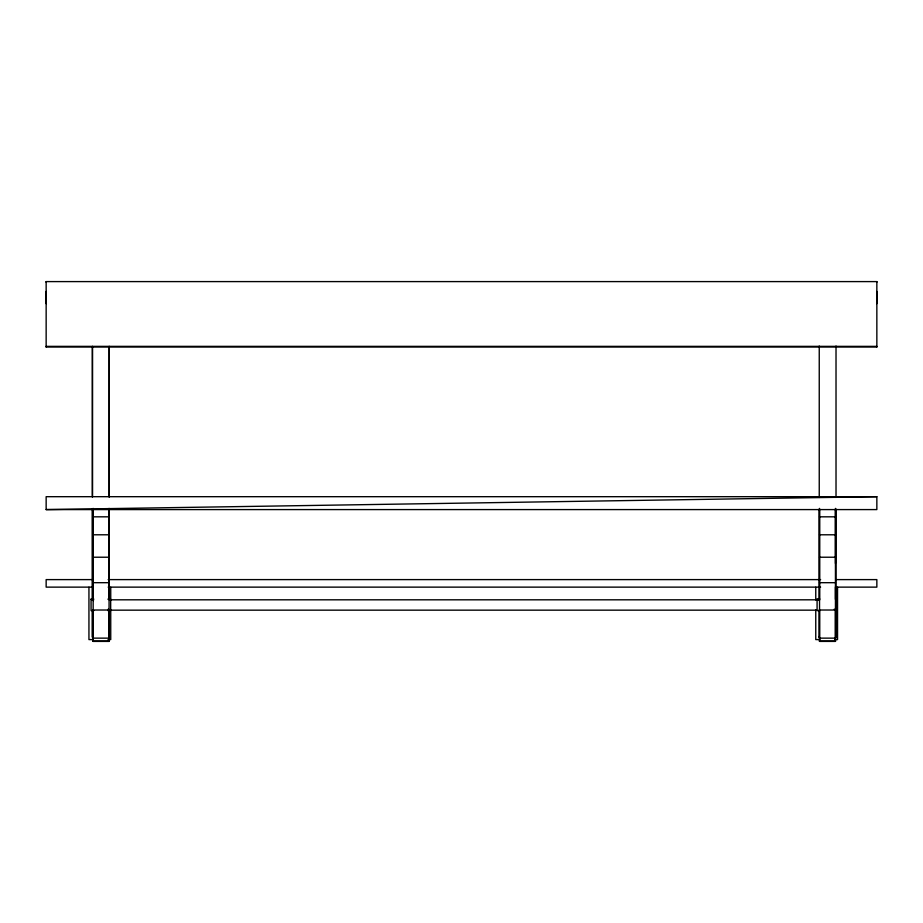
<?xml version="1.0" encoding="UTF-8"?>
<svg xmlns="http://www.w3.org/2000/svg" width="923" height="923" viewBox="0 0 923 923"><rect width="100%" height="100%" fill="white"/><g stroke="black" fill="none" stroke-linecap="round" stroke-linejoin="round"><path stroke-width="1.38" d="M876.85 281.596L876.85 346.99L46.15 346.99L46.15 281.596L876.85 281.596L876.85 282.219M88.943 587.213L88.943 639.593L93.027 639.593M92.427 610.022L92.427 637.308L92.438 610.622M92.427 599.962L92.427 509.473M92.427 496.539L92.438 347.152M109.064 610.403L109.064 641.404L93.165 641.404L93.154 509.069M109.064 641.404L109.064 509.069M109.202 610.022L109.202 637.308L109.214 610.622M109.202 599.962L109.202 509.473M109.202 496.539L109.214 347.152M110.737 609.861L110.737 639.593L108.014 639.593M110.737 599.95L110.737 587.213M815.759 609.861L815.759 639.593L819.843 639.593M815.759 599.95L815.759 587.213M819.243 609.918L819.243 637.32L819.243 636.478M819.243 599.823L819.243 508.988M819.243 497.451L819.243 346.044M835.442 610.403L835.442 641.404L819.532 641.404L819.532 509.069M835.442 641.404L835.442 509.069M836.019 508.988L836.019 637.32L836.019 636.478M836.019 497.451L836.019 346.044M837.542 587.213L837.542 639.593L834.819 639.593M46.15 509.588L876.85 496.689L876.85 509.588L46.15 509.588L46.15 496.689L876.85 496.689M93.154 516.822L109.064 516.822M819.532 516.822L835.442 516.822M93.154 534.786L109.064 534.786M819.532 534.786L835.442 534.786M93.154 557.227L109.064 557.227M819.532 557.227L835.442 557.227M92.3 579.609L46.15 579.609L46.15 587.132L92.3 587.132M108.164 579.609L820.605 579.609M836.469 579.609L876.85 579.609L876.85 587.132L836.469 587.132M93.154 582.69L109.064 582.69M819.532 582.69L835.442 582.69M108.164 587.132L820.605 587.132M93.869 610.611L91.065 610.611L91.065 599.165L93.869 599.165M107.876 599.165L110.679 599.165L110.679 610.611L107.876 610.611M819.889 610.611L817.086 610.611L817.086 599.165L819.889 599.165M109.699 599.812L816.601 599.812M93.154 610.022L109.064 610.022M109.699 610.161L816.601 610.161M819.532 610.022L835.442 610.022M93.154 638.139L109.064 638.139M819.532 638.139L835.442 638.139M93.154 641.047L109.064 641.047M819.532 641.047L835.442 641.047M817.086 599.165L819.543 600.596M834.242 609.18L836.7 610.611L836.7 599.165M91.065 599.165L93.523 600.596M108.222 609.18L110.679 610.611M876.85 291.437L876.85 303.644M876.85 346.99L876.85 346.367L46.15 346.367L46.15 346.99M835.442 508.4L835.442 563.457M835.442 586.878L835.442 599.327M819.532 508.4L819.532 599.408M819.532 610.415L819.532 641.404M109.214 346.321L109.214 497.151M109.214 508.642L109.214 599.131M109.064 508.4L109.064 599.408M93.165 508.4L93.165 586.878M93.165 613.16L93.165 641.404M92.438 346.321L92.438 497.151M92.438 508.642L92.438 599.131M46.15 281.596L46.15 282.219M46.15 291.437L46.15 303.644"/></g></svg>
